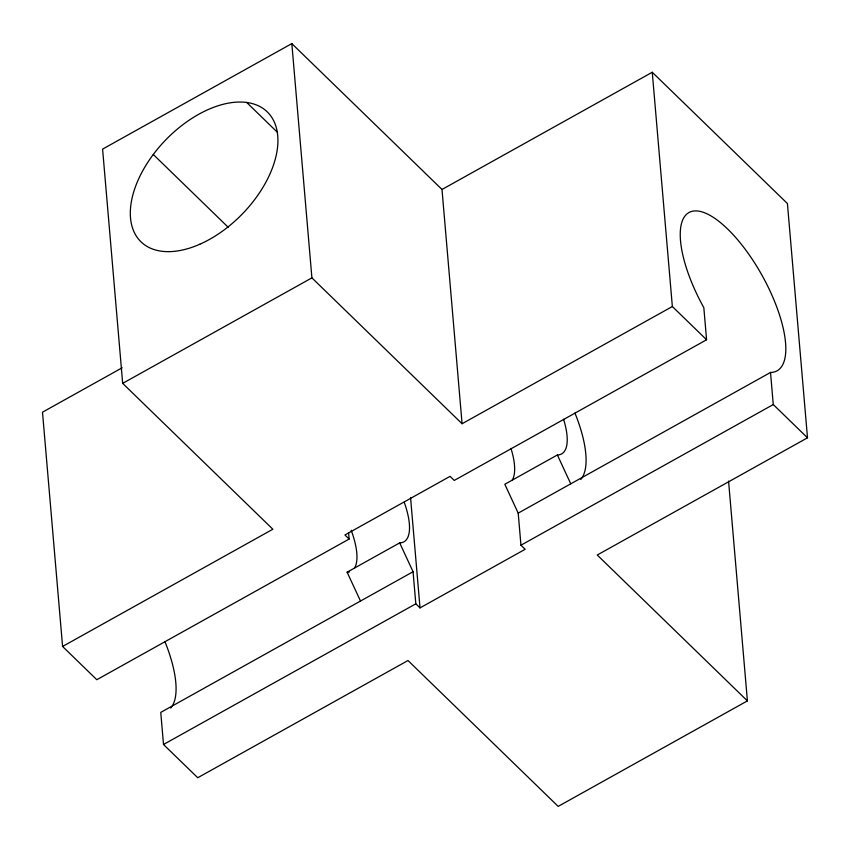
<?xml version="1.0" encoding="UTF-8"?>
<svg xmlns="http://www.w3.org/2000/svg" width="850" height="850" viewBox="0 0 850 850"><rect width="100%" height="100%" fill="white"/><g stroke="black" fill="none" stroke-linecap="round" stroke-linejoin="round"><path stroke-width="1.27" d="M442 189.476L652.258 72.261L672.35 306.521L462.081 423.736L442 189.476L291.826 43.605L102.595 149.111L122.676 383.361L272.85 529.231L62.581 646.457L96.815 679.713L349.127 539.049L348.585 532.631M122.219 367.763L42.5 412.197L62.581 646.457M122.676 383.361L311.908 277.865L291.826 43.605M404.207 502.191A58.236 21.399 60.9 0 1 399.681 542.884L413.068 571.731L160.756 712.396L163.508 744.494L197.742 777.739L408 660.524L558.174 806.395L747.405 700.889L597.242 555.018L807.5 437.803L773.266 404.547L770.514 372.459A90.589 33.288 60.9 0 0 767.72 286.163A90.589 33.288 60.9 0 0 690.997 211.639A90.589 33.288 60.9 0 0 703.832 307.679L706.584 339.766L454.261 480.431L450.064 476.351L344.93 534.969L349.127 539.049M360.506 601.035L347.108 572.188L399.681 542.884M563.561 419.188A58.236 21.399 60.9 0 1 557.377 454.973L504.815 484.277L518.202 513.124L520.954 545.211L525.151 549.291L420.017 607.899L415.82 603.819L413.068 571.731M518.202 513.124L770.514 372.459M163.508 744.494L415.82 603.819M520.954 545.211L773.266 404.547M652.258 72.261L787.419 203.543L807.5 437.803M672.35 306.521L706.584 339.766M246.649 102.414L277.079 131.984M311.908 277.865L462.081 423.736M153.276 154.477L228.406 227.46M557.377 454.973L570.764 483.82M728.567 481.111L747.405 700.889M410.55 497.494L420.017 607.899M574.919 412.973A90.589 33.288 60.9 0 1 580.741 479.453M510.988 448.492A58.236 21.399 60.9 0 1 512.136 480.261M164.911 641.559A90.589 33.288 60.9 0 1 170.733 708.039M349.339 571.933A58.236 21.399 60.9 0 1 347.108 572.188M351.188 530.251A58.236 21.399 60.9 0 1 354.439 568.183M199.824 244.237A90.589 53.274 -45.8 0 0 270.045 114.973A90.589 53.274 -45.8 0 0 142.46 171.275A90.589 53.274 -45.8 0 0 199.824 244.237"/></g></svg>
